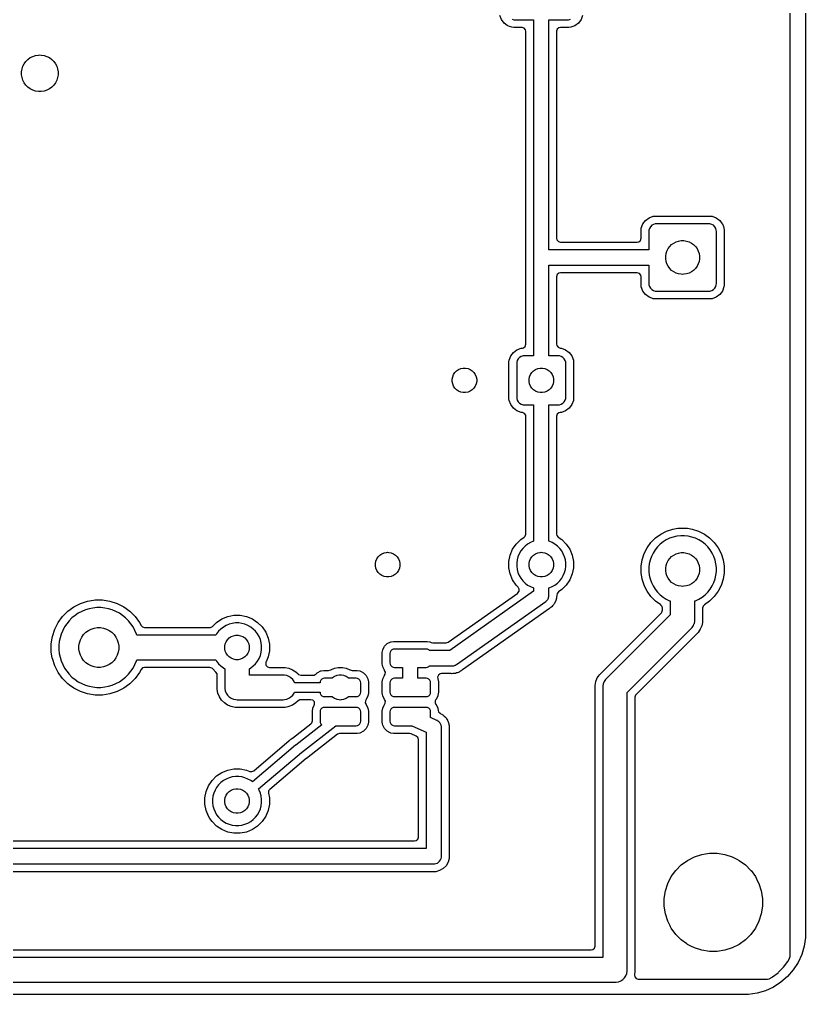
# Model space of a CAD drawing. Header units: millimetres. Extents: x 0 to 90, y 0 to 72.
# Drawn here: x 64.42 to 90, y 0 to 31.75 of the extents above; entities that cross this region are included whole.
import ezdxf

# ---------------------------------------------------------------- set-up
doc = ezdxf.new("R2010")
doc.units = ezdxf.units.MM
doc.layers.add('ABLATE', color=1, linetype='CONTINUOUS')

msp = doc.modelspace()

# ---------------------------------------------------------------- linework, layer by layer
at = {"layer": 'ABLATE'}
for points in [[(30.2745, 1.4505), (83.0255, 1.4505), (83.077, 1.4617), (83.1298, 1.5075), (83.1495, 1.5745), (83.1495, 10.0641), (83.1745, 10.1897), (83.1745, 10.1897), (83.2235, 10.3081), (83.2642, 10.3691), (83.2642, 10.3691), (83.2947, 10.4147), (83.2947, 10.4147), (85.3132, 12.4331), (85.3298, 12.4538), (85.3495, 12.5208), (85.3495, 12.5804), (85.3372, 12.6343), (85.2951, 12.6807), (85.2961, 12.6821), (85.2922, 12.6849), (85.2922, 12.6849), (85.1202, 12.8099), (84.9699, 12.9602), (84.9699, 12.9602), (84.845, 13.1322), (84.7484, 13.3216), (84.7456, 13.3303), (84.6828, 13.5238), (84.6495, 13.7337), (84.6495, 13.9463), (84.6828, 14.1562), (84.7484, 14.3584), (84.845, 14.5478), (84.9699, 14.7198), (85.1202, 14.8701), (85.2922, 14.995), (85.4816, 15.0916), (85.6838, 15.1572), (85.845, 15.1828), (85.8937, 15.1905), (86.1063, 15.1905), (86.155, 15.1828), (86.3162, 15.1572), (86.3162, 15.1572), (86.3162, 15.1572), (86.5184, 15.0916), (86.5184, 15.0916), (86.5184, 15.0916), (86.7078, 14.995), (86.8798, 14.8701), (87.0301, 14.7198), (87.155, 14.5478), (87.155, 14.5478), (87.1551, 14.5478), (87.2516, 14.3584), (87.3172, 14.1562), (87.3505, 13.9463), (87.3505, 13.7337), (87.3172, 13.5238), (87.2516, 13.3216), (87.1551, 13.1322), (87.155, 13.1322), (87.155, 13.1322), (87.0301, 12.9602), (87.0301, 12.9602), (87.0301, 12.9602), (86.8798, 12.8099), (86.7078, 12.6849), (86.7078, 12.6849), (86.7039, 12.6821), (86.7046, 12.6811), (86.6702, 12.6474), (86.6505, 12.5804), (86.6505, 12.1359), (86.6459, 12.1126), (86.6362, 12.0641), (86.6255, 12.0103), (86.5765, 11.8919), (86.5053, 11.7853), (86.5053, 11.7853), (84.4868, 9.7669), (84.4702, 9.7462), (84.4505, 9.6792), (84.4505, 3.126), (84.4505, 0.7359), (84.4505, 0.7359), (84.433, 0.6482), (84.4319, 0.6416), (84.4419, 0.5725), (84.4876, 0.5197), (84.5547, 0.5), (88.7584, 0.5), (88.8179, 0.5152), (88.911, 0.566), (88.9259, 0.5756), (89.1058, 0.7103), (89.1192, 0.7219), (89.2781, 0.8808), (89.2897, 0.8942), (89.4244, 1.0741), (89.434, 1.089), (89.4848, 1.1821), (89.5, 1.2416), (89.5, 70.7584)], [(90, 70), (90, 2), (89.9975, 1.8571), (89.9568, 1.5743), (89.8763, 1.3002), (89.7576, 1.0403), (89.6031, 0.7999), (89.416, 0.584), (89.2001, 0.3969), (88.9597, 0.2424), (88.6998, 0.1237), (88.4257, 0.0432), (88.1429, 0.0025), (88, 0), (2, 0)], [(82.7441, 31.8825), (82.6938, 31.7477), (82.6075, 31.6325), (82.4923, 31.5462), (82.3575, 31.4959), (82.2979, 31.4895), (82.2979, 31.4895), (82.0245, 31.4895), (81.973, 31.4783), (81.9202, 31.4325), (81.9005, 31.3655), (81.9005, 24.6245), (81.9117, 24.573), (81.9575, 24.5202), (82.0245, 24.5005), (84.5255, 24.5005), (84.577, 24.5117), (84.6298, 24.5575), (84.6495, 24.6245), (84.6495, 24.8979), (84.6495, 24.8979), (84.6559, 24.9575), (84.6559, 24.9575), (84.7062, 25.0923), (84.7062, 25.0923), (84.7925, 25.2075), (84.9077, 25.2938), (84.9077, 25.2938), (85.0425, 25.3441), (85.0425, 25.3441), (85.1021, 25.3505), (85.1021, 25.3505), (85.1021, 25.3505), (86.8979, 25.3505), (86.8979, 25.3505), (86.8979, 25.3505), (86.9575, 25.3441), (86.9575, 25.3441), (87.0923, 25.2938), (87.0923, 25.2938), (87.0923, 25.2938), (87.2075, 25.2075), (87.2929, 25.0936), (87.2938, 25.0923), (87.2938, 25.0923), (87.3266, 25.0043), (87.3441, 24.9575), (87.3505, 24.8979), (87.3505, 23.1021), (87.3441, 23.0425), (87.2938, 22.9077), (87.2075, 22.7925), (87.0923, 22.7062), (86.9575, 22.6559), (86.8979, 22.6495), (86.8979, 22.6495), (85.1021, 22.6495), (85.1021, 22.6495), (85.0425, 22.6559), (84.9957, 22.6734), (84.9077, 22.7062), (84.9077, 22.7062), (84.7925, 22.7925), (84.7062, 22.9077), (84.7062, 22.9077), (84.7062, 22.9077), (84.6559, 23.0425), (84.6559, 23.0425), (84.6495, 23.1021), (84.6495, 23.1021), (84.6495, 23.3755), (84.6383, 23.427), (84.5925, 23.4798), (84.5255, 23.4995), (82.0245, 23.4995), (81.973, 23.4883), (81.9202, 23.4425), (81.9005, 23.3755), (81.9005, 21.1724), (81.9068, 21.1332), (81.9467, 21.0758), (82.0112, 21.0491), (82.0575, 21.0441), (82.1923, 20.9938), (82.1923, 20.9938), (82.3075, 20.9075), (82.3075, 20.9075), (82.3938, 20.7923), (82.3938, 20.7923), (82.3938, 20.7923), (82.4441, 20.6575), (82.4505, 20.5979), (82.4505, 19.4021), (82.4441, 19.3425), (82.3938, 19.2077), (82.3075, 19.0925), (82.1923, 19.0062), (82.0575, 18.9559), (82.0112, 18.9509), (81.973, 18.9404), (81.9202, 18.8947), (81.9005, 18.8276), (81.9005, 14.9953), (81.9108, 14.9458), (81.9556, 14.8922), (82.0696, 14.816), (82.0697, 14.816), (82.216, 14.6697), (82.216, 14.6697), (82.3309, 14.4976), (82.4101, 14.3064), (82.4505, 14.1035), (82.4505, 13.8965), (82.4101, 13.6936), (82.3309, 13.5024), (82.216, 13.3303), (82.0697, 13.184), (81.9577, 13.1092), (81.9166, 13.0633), (81.9031, 12.9947), (81.9044, 12.9802), (81.9023, 12.9678), (81.9005, 12.9468), (81.9005, 12.9341), (81.8909, 12.8982), (81.8884, 12.8871), (81.8821, 12.8504), (81.8768, 12.8389), (81.8697, 12.819), (81.8664, 12.8068), (81.8478, 12.7746), (81.8426, 12.7645), (81.827, 12.7307), (81.8189, 12.7209), (81.8068, 12.7037), (81.8005, 12.6927), (81.7742, 12.6663), (81.7665, 12.658), (81.7427, 12.6293), (81.7324, 12.622), (81.7163, 12.6085), (81.7073, 12.5995), (81.6847, 12.5864), (81.6751, 12.5809), (81.6655, 12.5748), (78.8324, 10.572), (78.8163, 10.5585), (78.8073, 10.5495), (78.7917, 10.5405), (78.7751, 10.5309), (78.7655, 10.5248), (78.7351, 10.5033), (78.7232, 10.4989), (78.7042, 10.4899), (78.6932, 10.4836), (78.6724, 10.478), (78.6572, 10.474), (78.6464, 10.4705), (78.6115, 10.4576), (78.5989, 10.4565), (78.5781, 10.4528), (78.5659, 10.4495), (78.5659, 10.4495), (78.5287, 10.4495), (78.5173, 10.449), (78.4802, 10.4456), (78.4678, 10.4477), (78.4468, 10.4495), (78.1492, 10.4495), (78.1092, 10.4429), (78.0521, 10.4026), (78.0259, 10.3379), (78.0357, 10.2856), (78.0326, 10.2846), (78.0356, 10.2753), (78.0356, 10.2753), (78.0505, 10.1815), (78.0505, 9.8185), (78.0473, 9.7984), (78.0356, 9.7247), (78.0356, 9.7247), (78.0356, 9.7247), (77.978, 9.6117), (77.978, 9.6117), (77.9723, 9.6038), (77.973, 9.6032), (77.9506, 9.5683), (77.9456, 9.4986), (77.9737, 9.4472), (77.9723, 9.4462), (77.978, 9.4383), (77.978, 9.4383), (78.0356, 9.3253), (78.0483, 9.2454), (78.0606, 9.208), (78.1088, 9.1574), (78.125, 9.148), (78.1353, 9.1427), (78.1687, 9.1274), (78.1687, 9.1274), (78.1687, 9.1274), (78.1788, 9.119), (78.1959, 9.1071), (78.2073, 9.1005), (78.2073, 9.1005), (78.2333, 9.0745), (78.2418, 9.0667), (78.2701, 9.0433), (78.2701, 9.0433), (78.2701, 9.0433), (78.2701, 9.0433), (78.2777, 9.0326), (78.2912, 9.0166), (78.3005, 9.0073), (78.3189, 8.9755), (78.3251, 8.9658), (78.3464, 8.9358), (78.3464, 8.9358), (78.3509, 8.9235), (78.3598, 8.9046), (78.3664, 8.8932), (78.373, 8.8685), (78.3759, 8.8577), (78.3794, 8.8467), (78.3922, 8.8122), (78.3934, 8.7991), (78.3971, 8.7786), (78.4005, 8.7659), (78.4005, 8.7292), (78.401, 8.7176), (78.4045, 8.681), (78.4026, 8.6703), (78.4023, 8.668), (78.4005, 8.6473), (78.4005, 4.4341), (78.3664, 4.3068), (78.3005, 4.1927), (78.2073, 4.0995), (78.0932, 4.0336), (77.9659, 3.9995), (77.9659, 3.9995), (61.9341, 3.9995)], [(62.6245, 5.0005), (77.2755, 5.0005), (77.327, 5.0117), (77.3798, 5.0575), (77.3995, 5.1245), (77.3995, 8.2995), (77.3799, 8.3663), (77.3272, 8.4122), (77.1617, 8.4882), (77.1099, 8.4995), (76.5935, 8.4995), (76.5935, 8.4995), (76.4997, 8.5144), (76.4778, 8.5255), (76.3867, 8.5719), (76.3867, 8.572), (76.3867, 8.572), (76.297, 8.6617), (76.297, 8.6617), (76.297, 8.6617), (76.2394, 8.7747), (76.2325, 8.8181), (76.2245, 8.8685), (76.2245, 9.2315), (76.2394, 9.3253), (76.2894, 9.4235), (76.297, 9.4383), (76.297, 9.4383), (76.3027, 9.4462), (76.302, 9.4468), (76.3244, 9.4817), (76.3294, 9.5514), (76.3013, 9.6028), (76.3027, 9.6038), (76.297, 9.6117), (76.297, 9.6117), (76.2394, 9.7247), (76.2327, 9.7669), (76.2245, 9.8185), (76.2245, 10.1815), (76.2394, 10.2753), (76.2871, 10.3691), (76.297, 10.3883), (76.297, 10.3883), (76.3027, 10.3962), (76.302, 10.3968), (76.3244, 10.4317), (76.3294, 10.5014), (76.3013, 10.5528), (76.3027, 10.5538), (76.297, 10.5617), (76.297, 10.5617), (76.2394, 10.6747), (76.2317, 10.723), (76.2245, 10.7685), (76.2245, 11.1315), (76.2394, 11.2253), (76.2865, 11.3179), (76.297, 11.3383), (76.297, 11.3383), (76.297, 11.3383), (76.3867, 11.428), (76.3867, 11.428), (76.3867, 11.4281), (76.4997, 11.4856), (76.5125, 11.4877), (76.5935, 11.5005), (77.6815, 11.5005), (77.7753, 11.4856), (77.8178, 11.464), (77.8741, 11.4505), (78.3016, 11.4505), (78.307, 11.4506), (78.3731, 11.4732), (80.6363, 13.0731), (80.639, 13.075), (80.6809, 13.131), (80.6859, 13.2007), (80.6524, 13.262), (80.584, 13.3303), (80.4691, 13.5024), (80.3899, 13.6936), (80.3899, 13.6936), (80.3495, 13.8965), (80.3495, 14.1035), (80.3899, 14.3064), (80.3899, 14.3064), (80.4691, 14.4976), (80.584, 14.6697), (80.7303, 14.816), (80.7303, 14.816), (80.8444, 14.8922), (80.8798, 14.9282), (80.8995, 14.9953), (80.8995, 18.8276), (80.8932, 18.8668), (80.8533, 18.9242), (80.7888, 18.9509), (80.7425, 18.9559), (80.6077, 19.0062), (80.6077, 19.0062), (80.4925, 19.0925), (80.4925, 19.0925), (80.4062, 19.2077), (80.4062, 19.2077), (80.3559, 19.3425), (80.3495, 19.4021), (80.3495, 19.4021), (80.3495, 20.5979), (80.3495, 20.5979), (80.3495, 20.5979), (80.3559, 20.6575), (80.4062, 20.7923), (80.4062, 20.7923), (80.4925, 20.9075), (80.4925, 20.9075), (80.6077, 20.9938), (80.6077, 20.9938), (80.7425, 21.0441), (80.7888, 21.0491), (80.827, 21.0596), (80.8798, 21.1053), (80.8995, 21.1724), (80.8995, 31.3655), (80.8883, 31.417), (80.8425, 31.4698), (80.7755, 31.4895), (80.5021, 31.4895), (80.4425, 31.4959), (80.3659, 31.5245), (80.3077, 31.5462), (80.3077, 31.5462), (80.2935, 31.5568), (80.1925, 31.6325), (80.1062, 31.7477), (80.1062, 31.7477), (80.1062, 31.7477), (80.0559, 31.8825)], [(80.4507, 31.7606), (80.5109, 31.7431), (80.55, 31.74), (81.15, 31.74), (81.15, 20.8), (80.85, 20.8), (80.8109, 20.7969), (80.7507, 20.7794), (80.6968, 20.7475), (80.6525, 20.7032), (80.6206, 20.6493), (80.6031, 20.5891), (80.6, 20.55), (80.6, 19.45), (80.6031, 19.4109), (80.6206, 19.3507), (80.6525, 19.2968), (80.6968, 19.2525), (80.7507, 19.2206), (80.8109, 19.2031), (80.85, 19.2), (81.15, 19.2), (81.15, 14.7595), (81.1428, 14.7575), (81.0462, 14.7175), (80.9555, 14.6652), (80.8725, 14.6015), (80.7985, 14.5275), (80.7348, 14.4445), (80.6825, 14.3538), (80.6425, 14.2572), (80.6154, 14.1561), (80.6017, 14.0523), (80.6017, 13.9477), (80.6154, 13.8439), (80.6425, 13.7428), (80.6825, 13.6462), (80.7348, 13.5555), (80.7985, 13.4725), (80.8725, 13.3985), (80.9555, 13.3348), (81.0462, 13.2825), (81.1428, 13.2425), (81.15, 13.2405), (81.15, 13.1294), (78.4206, 11.2), (77.7592, 11.2), (77.7372, 11.2221), (77.6928, 11.2438), (77.65, 11.25), (76.625, 11.25), (76.5822, 11.2438), (76.5378, 11.2221), (76.5029, 11.1872), (76.4812, 11.1428), (76.475, 11.1), (76.475, 10.8), (76.4812, 10.7572), (76.5029, 10.7128), (76.5378, 10.6779), (76.5822, 10.6562), (76.625, 10.65), (76.8875, 10.65), (76.8875, 10.3), (76.625, 10.3), (76.5822, 10.2938), (76.5378, 10.2721), (76.5029, 10.2372), (76.4812, 10.1928), (76.475, 10.15), (76.475, 9.85), (76.4812, 9.8072), (76.5029, 9.7628), (76.5378, 9.7279), (76.5822, 9.7062), (76.625, 9.7), (77.65, 9.7), (77.6928, 9.7062), (77.7372, 9.7279), (77.7721, 9.7628), (77.7938, 9.8072), (77.8, 9.85), (77.8, 10.15), (77.7938, 10.1928), (77.7721, 10.2372), (77.7372, 10.2721), (77.6928, 10.2938), (77.65, 10.3), (77.3875, 10.3), (77.3875, 10.65), (77.65, 10.65), (77.6928, 10.6562), (77.7372, 10.6779), (77.7592, 10.7), (78.5, 10.7), (78.5245, 10.7012), (78.5277, 10.7018), (78.531, 10.7019), (78.5517, 10.7066), (78.5726, 10.7108), (78.5756, 10.712), (78.5788, 10.7128), (78.5982, 10.7214), (78.6178, 10.7295), (78.6206, 10.7314), (78.6236, 10.7327), (78.6443, 10.7459), (81.5443, 12.7959), (81.556, 12.805), (81.5586, 12.8067), (81.56, 12.8081), (81.5636, 12.811), (81.5782, 12.8264), (81.5933, 12.8414), (81.5951, 12.8441), (81.5974, 12.8465), (81.6087, 12.8645), (81.6205, 12.8822), (81.6217, 12.8852), (81.6235, 12.888), (81.6311, 12.9078), (81.6392, 12.9274), (81.6399, 12.9307), (81.6411, 12.9337), (81.6447, 12.9547), (81.6488, 12.9755), (81.649, 12.9801), (81.6494, 12.982), (81.6493, 12.9852), (81.65, 13), (81.65, 13.2405), (81.6572, 13.2425), (81.7538, 13.2825), (81.8445, 13.3348), (81.9275, 13.3985), (82.0015, 13.4725), (82.0652, 13.5555), (82.1175, 13.6462), (82.1575, 13.7428), (82.1846, 13.8439), (82.1983, 13.9477), (82.1983, 14.0523), (82.1846, 14.1561), (82.1575, 14.2572), (82.1175, 14.3538), (82.0652, 14.4445), (82.0015, 14.5275), (81.9275, 14.6015), (81.8445, 14.6652), (81.7538, 14.7175), (81.6572, 14.7575), (81.65, 14.7595), (81.65, 19.2), (81.95, 19.2), (81.9891, 19.2031), (82.0493, 19.2206), (82.1032, 19.2525), (82.1475, 19.2968), (82.1794, 19.3507), (82.1969, 19.4109), (82.2, 19.45), (82.2, 20.55), (82.1969, 20.5891), (82.1794, 20.6493), (82.1475, 20.7032), (82.1032, 20.7475), (82.0493, 20.7794), (81.9891, 20.7969), (81.95, 20.8), (81.65, 20.8), (81.65, 23.75), (84.9, 23.75), (84.9, 23.15), (84.9031, 23.1109), (84.9206, 23.0507), (84.9525, 22.9968), (84.9968, 22.9525), (85.0507, 22.9206), (85.1109, 22.9031), (85.15, 22.9), (86.85, 22.9), (86.8891, 22.9031), (86.9493, 22.9206), (87.0032, 22.9525), (87.0475, 22.9968), (87.0794, 23.0507), (87.0969, 23.1109), (87.1, 23.15), (87.1, 24.85), (87.0969, 24.8891), (87.0794, 24.9493), (87.0475, 25.0032), (87.0032, 25.0475), (86.9493, 25.0794), (86.8891, 25.0969), (86.85, 25.1), (85.15, 25.1), (85.1109, 25.0969), (85.0507, 25.0794), (84.9968, 25.0475), (84.9525, 25.0032), (84.9206, 24.9493), (84.9031, 24.8891), (84.9, 24.85), (84.9, 24.25), (81.65, 24.25), (81.65, 31.74), (82.25, 31.74), (82.2891, 31.7431), (82.3493, 31.7606)], [(29.5, 0.4), (83.8, 0.4), (83.8392, 0.4019), (83.9161, 0.4172), (83.9886, 0.4472), (84.0538, 0.4908), (84.1092, 0.5462), (84.1528, 0.6114), (84.1828, 0.6839), (84.1981, 0.7608), (84.2, 0.8), (84.2, 9.8343), (86.2828, 11.9172), (86.3092, 11.9462), (86.3528, 12.0114), (86.3713, 12.0561), (86.3828, 12.0839), (86.3981, 12.1608), (86.4, 12.2), (86.4, 12.8164), (86.421, 12.8237), (86.5321, 12.8773), (86.6365, 12.9429), (86.733, 13.0198), (86.8202, 13.107), (86.8971, 13.2035), (86.9627, 13.3079), (87.0163, 13.419), (87.057, 13.5355), (87.0845, 13.6557), (87.0983, 13.7783), (87.0983, 13.9017), (87.0845, 14.0243), (87.057, 14.1445), (87.0163, 14.261), (86.9627, 14.3721), (86.8971, 14.4765), (86.8202, 14.573), (86.733, 14.6602), (86.6365, 14.7371), (86.5321, 14.8027), (86.421, 14.8563), (86.3045, 14.897), (86.1843, 14.9245), (86.0617, 14.9383), (85.9383, 14.9383), (85.8157, 14.9245), (85.6955, 14.897), (85.579, 14.8563), (85.4679, 14.8027), (85.3635, 14.7371), (85.267, 14.6602), (85.1798, 14.573), (85.1029, 14.4765), (85.0373, 14.3721), (84.9837, 14.261), (84.943, 14.1445), (84.9155, 14.0243), (84.9017, 13.9017), (84.9017, 13.7783), (84.9155, 13.6557), (84.943, 13.5355), (84.9837, 13.419), (85.0373, 13.3079), (85.1029, 13.2035), (85.1798, 13.107), (85.267, 13.0198), (85.3635, 12.9429), (85.4679, 12.8773), (85.579, 12.8237), (85.6, 12.8164), (85.6, 12.3657), (83.5172, 10.2828), (83.4908, 10.2538), (83.4472, 10.1886), (83.4172, 10.1161), (83.4019, 10.0392), (83.4, 10), (83.4, 1.2), (29.9, 1.2)], [(62, 4.25), (77.9, 4.25), (77.9245, 4.2512), (77.9726, 4.2608), (78.0178, 4.2795), (78.0586, 4.3067), (78.0933, 4.3414), (78.1205, 4.3822), (78.1392, 4.4274), (78.1488, 4.4755), (78.15, 4.5), (78.15, 8.7), (78.1494, 8.7119), (78.1495, 8.7151), (78.1491, 8.7177), (78.1488, 8.7245), (78.1449, 8.7439), (78.1418, 8.7635), (78.1402, 8.7679), (78.1392, 8.7726), (78.1316, 8.7909), (78.1248, 8.8095), (78.1223, 8.8135), (78.1205, 8.8178), (78.1095, 8.8343), (78.0991, 8.8512), (78.0959, 8.8547), (78.0933, 8.8586), (78.0792, 8.8726), (78.0658, 8.8871), (78.0619, 8.8899), (78.0586, 8.8933), (78.0421, 8.9043), (78.0261, 8.9159), (78.02, 8.919), (78.0178, 8.9205), (78.0148, 8.9217), (78.0043, 8.9272), (77.8, 9.021), (77.8, 9.2), (77.7938, 9.2428), (77.7721, 9.2872), (77.7372, 9.3221), (77.6928, 9.3438), (77.65, 9.35), (76.625, 9.35), (76.5822, 9.3438), (76.5378, 9.3221), (76.5029, 9.2872), (76.4812, 9.2428), (76.475, 9.2), (76.475, 8.9), (76.4812, 8.8572), (76.5029, 8.8128), (76.5378, 8.7779), (76.5822, 8.7562), (76.625, 8.75), (77.1918, 8.75), (77.65, 8.5397), (77.65, 4.75), (62.25, 4.75)]]:
    msp.add_lwpolyline(points, dxfattribs=at)
for points in [[(65.1267, 30.5932), (65.2189, 30.5786), (65.3077, 30.5497), (65.3909, 30.5073), (65.4664, 30.4524), (65.5324, 30.3864), (65.5873, 30.3109), (65.6297, 30.2277), (65.6586, 30.1389), (65.6732, 30.0467), (65.6732, 29.9533), (65.6586, 29.8611), (65.6297, 29.7723), (65.5873, 29.6891), (65.5324, 29.6136), (65.4664, 29.5476), (65.3909, 29.4927), (65.3077, 29.4503), (65.2189, 29.4214), (65.1267, 29.4068), (65.08, 29.405), (65.0333, 29.4068), (64.9411, 29.4214), (64.8523, 29.4503), (64.7691, 29.4927), (64.6936, 29.5476), (64.6276, 29.6136), (64.5727, 29.6891), (64.5303, 29.7723), (64.5014, 29.8611), (64.4868, 29.9533), (64.4868, 30.0467), (64.5014, 30.1389), (64.5303, 30.2277), (64.5727, 30.3109), (64.6276, 30.3864), (64.6936, 30.4524), (64.7691, 30.5073), (64.8523, 30.5497), (64.9411, 30.5786), (65.0333, 30.5932), (65.08, 30.595)], [(86.0432, 24.5483), (86.1284, 24.5348), (86.2105, 24.5081), (86.2874, 24.469), (86.3572, 24.4182), (86.4182, 24.3572), (86.469, 24.2874), (86.5081, 24.2105), (86.5348, 24.1284), (86.5483, 24.0432), (86.5483, 23.9568), (86.5348, 23.8716), (86.5081, 23.7895), (86.469, 23.7126), (86.4182, 23.6428), (86.3572, 23.5818), (86.2874, 23.531), (86.2105, 23.4919), (86.1284, 23.4652), (86.0432, 23.4517), (86, 23.45), (85.9568, 23.4517), (85.8716, 23.4652), (85.7895, 23.4919), (85.7126, 23.531), (85.6428, 23.5818), (85.5818, 23.6428), (85.531, 23.7126), (85.4919, 23.7895), (85.4652, 23.8716), (85.4517, 23.9568), (85.4517, 24.0432), (85.4652, 24.1284), (85.4919, 24.2105), (85.531, 24.2874), (85.5818, 24.3572), (85.6428, 24.4182), (85.7126, 24.469), (85.7895, 24.5081), (85.8716, 24.5348), (85.9568, 24.5483), (86, 24.55)], [(78.9392, 20.3981), (79.0161, 20.3828), (79.0886, 20.3528), (79.1538, 20.3092), (79.2092, 20.2538), (79.2528, 20.1886), (79.2828, 20.1161), (79.2981, 20.0392), (79.2981, 19.9608), (79.2828, 19.8839), (79.2528, 19.8114), (79.2092, 19.7462), (79.1538, 19.6908), (79.0886, 19.6472), (79.0161, 19.6172), (78.9392, 19.6019), (78.9, 19.6), (78.8608, 19.6019), (78.7839, 19.6172), (78.7114, 19.6472), (78.6462, 19.6908), (78.5908, 19.7462), (78.5472, 19.8114), (78.5172, 19.8839), (78.5019, 19.9608), (78.5019, 20.0392), (78.5172, 20.1161), (78.5472, 20.1886), (78.5908, 20.2538), (78.6462, 20.3092), (78.7114, 20.3528), (78.7839, 20.3828), (78.8608, 20.3981), (78.9, 20.4)], [(81.4392, 20.3981), (81.5161, 20.3828), (81.5886, 20.3528), (81.6538, 20.3092), (81.7092, 20.2538), (81.7528, 20.1886), (81.7828, 20.1161), (81.7981, 20.0392), (81.7981, 19.9608), (81.7828, 19.8839), (81.7528, 19.8114), (81.7092, 19.7462), (81.6538, 19.6908), (81.5886, 19.6472), (81.5161, 19.6172), (81.4392, 19.6019), (81.4, 19.6), (81.3608, 19.6019), (81.2839, 19.6172), (81.2114, 19.6472), (81.1462, 19.6908), (81.0908, 19.7462), (81.0472, 19.8114), (81.0172, 19.8839), (81.0019, 19.9608), (81.0019, 20.0392), (81.0172, 20.1161), (81.0472, 20.1886), (81.0908, 20.2538), (81.1462, 20.3092), (81.2114, 20.3528), (81.2839, 20.3828), (81.3608, 20.3981), (81.4, 20.4)], [(76.4392, 14.3981), (76.5161, 14.3828), (76.5886, 14.3528), (76.6538, 14.3092), (76.7092, 14.2538), (76.7528, 14.1886), (76.7828, 14.1161), (76.7981, 14.0392), (76.7981, 13.9608), (76.7828, 13.8839), (76.7528, 13.8114), (76.7092, 13.7462), (76.6538, 13.6908), (76.5886, 13.6472), (76.5161, 13.6172), (76.4392, 13.6019), (76.4, 13.6), (76.3608, 13.6019), (76.2839, 13.6172), (76.2114, 13.6472), (76.1462, 13.6908), (76.0908, 13.7462), (76.0472, 13.8114), (76.0172, 13.8839), (76.0019, 13.9608), (76.0019, 14.0392), (76.0172, 14.1161), (76.0472, 14.1886), (76.0908, 14.2538), (76.1462, 14.3092), (76.2114, 14.3528), (76.2839, 14.3828), (76.3608, 14.3981), (76.4, 14.4)], [(81.4392, 14.3981), (81.5161, 14.3828), (81.5886, 14.3528), (81.6538, 14.3092), (81.7092, 14.2538), (81.7528, 14.1886), (81.7828, 14.1161), (81.7981, 14.0392), (81.7981, 13.9608), (81.7828, 13.8839), (81.7528, 13.8114), (81.7092, 13.7462), (81.6538, 13.6908), (81.5886, 13.6472), (81.5161, 13.6172), (81.4392, 13.6019), (81.4, 13.6), (81.3608, 13.6019), (81.2839, 13.6172), (81.2114, 13.6472), (81.1462, 13.6908), (81.0908, 13.7462), (81.0472, 13.8114), (81.0172, 13.8839), (81.0019, 13.9608), (81.0019, 14.0392), (81.0172, 14.1161), (81.0472, 14.1886), (81.0908, 14.2538), (81.1462, 14.3092), (81.2114, 14.3528), (81.2839, 14.3828), (81.3608, 14.3981), (81.4, 14.4)], [(86.0432, 14.3883), (86.1284, 14.3748), (86.2105, 14.3481), (86.2874, 14.309), (86.3572, 14.2582), (86.4182, 14.1972), (86.469, 14.1274), (86.5081, 14.0505), (86.5348, 13.9684), (86.5483, 13.8832), (86.5483, 13.7968), (86.5348, 13.7116), (86.5081, 13.6295), (86.469, 13.5526), (86.4182, 13.4828), (86.3572, 13.4218), (86.2874, 13.371), (86.2105, 13.3319), (86.1284, 13.3052), (86.0432, 13.2917), (86, 13.29), (85.9568, 13.2917), (85.8716, 13.3052), (85.7895, 13.3319), (85.7126, 13.371), (85.6428, 13.4218), (85.5818, 13.4828), (85.531, 13.5526), (85.4919, 13.6295), (85.4652, 13.7116), (85.4517, 13.7968), (85.4517, 13.8832), (85.4652, 13.9684), (85.4919, 14.0505), (85.531, 14.1274), (85.5818, 14.1972), (85.6428, 14.2582), (85.7126, 14.309), (85.7895, 14.3481), (85.8716, 14.3748), (85.9568, 14.3883), (86, 14.39)], [(67.1724, 12.8425), (67.3631, 12.8123), (67.3631, 12.8123), (67.3631, 12.8123), (67.5952, 12.7369), (67.8126, 12.6261), (67.8126, 12.6261), (67.8126, 12.6261), (68.0101, 12.4827), (68.0101, 12.4827), (68.1827, 12.3101), (68.1827, 12.3101), (68.3261, 12.1126), (68.3742, 12.0182), (68.4177, 11.9702), (68.4847, 11.9505), (70.6135, 11.9505), (70.6399, 11.9533), (70.7012, 11.9868), (70.8303, 12.116), (70.8303, 12.116), (71.0024, 12.2309), (71.1936, 12.3101), (71.1936, 12.3101), (71.3965, 12.3505), (71.3965, 12.3505), (71.6035, 12.3505), (71.6035, 12.3505), (71.8064, 12.3101), (71.8064, 12.3101), (71.9976, 12.2309), (72.0836, 12.1735), (72.1697, 12.116), (72.316, 11.9697), (72.316, 11.9697), (72.4309, 11.7976), (72.5101, 11.6064), (72.5505, 11.4035), (72.5505, 11.1965), (72.5101, 10.9936), (72.4439, 10.8336), (72.439, 10.822), (72.4309, 10.7921), (72.4408, 10.723), (72.4866, 10.6702), (72.5536, 10.6505), (73.0641, 10.6505), (73.0641, 10.6505), (73.1897, 10.6255), (73.1897, 10.6255), (73.3081, 10.5765), (73.3081, 10.5765), (73.4147, 10.5053), (73.4147, 10.5053), (73.4147, 10.5053), (73.4831, 10.4368), (73.5038, 10.4202), (73.5708, 10.4005), (73.9827, 10.4005), (74.0091, 10.4033), (74.0704, 10.4368), (74.1117, 10.478), (74.1117, 10.478), (74.1117, 10.478), (74.2247, 10.5356), (74.2375, 10.5377), (74.3185, 10.5505), (74.4774, 10.5505), (74.4796, 10.5505), (74.5463, 10.5714), (74.5539, 10.5765), (74.5539, 10.5765), (74.6723, 10.6255), (74.6723, 10.6255), (74.7954, 10.65), (74.9291, 10.65), (75.0522, 10.6255), (75.0522, 10.6255), (75.1706, 10.5765), (75.1706, 10.5765), (75.1706, 10.5765), (75.1782, 10.5714), (75.1801, 10.5702), (75.2471, 10.5505), (75.4065, 10.5505), (75.4065, 10.5505), (75.5003, 10.5356), (75.5365, 10.5172), (75.6133, 10.478), (75.6133, 10.478), (75.6133, 10.478), (75.703, 10.3883), (75.703, 10.3883), (75.703, 10.3883), (75.7606, 10.2753), (75.7755, 10.1815), (75.7755, 9.8185), (75.7723, 9.7984), (75.7606, 9.7247), (75.7606, 9.7247), (75.7606, 9.7247), (75.703, 9.6117), (75.703, 9.6117), (75.6973, 9.6038), (75.698, 9.6032), (75.6756, 9.5683), (75.6706, 9.4986), (75.6987, 9.4472), (75.6973, 9.4462), (75.703, 9.4383), (75.703, 9.4383), (75.7606, 9.3253), (75.7755, 9.2315), (75.7755, 8.8685), (75.7755, 8.8685), (75.7606, 8.7747), (75.7606, 8.7747), (75.7606, 8.7747), (75.703, 8.6617), (75.6133, 8.5719), (75.5003, 8.5144), (75.4065, 8.4995), (75.4065, 8.4995), (74.8465, 8.4995), (74.8359, 8.499), (74.7708, 8.4737), (73.7544, 7.6904), (73.7498, 7.6867), (72.5611, 6.6763), (72.5261, 6.6273), (72.5198, 6.5577), (72.5505, 6.4035), (72.5505, 6.1965), (72.5101, 5.9936), (72.4309, 5.8024), (72.316, 5.6303), (72.1697, 5.484), (71.9976, 5.3691), (71.8064, 5.2899), (71.6035, 5.2495), (71.6035, 5.2495), (71.3965, 5.2495), (71.3965, 5.2495), (71.3965, 5.2495), (71.1936, 5.2899), (71.0024, 5.3691), (70.8303, 5.484), (70.8303, 5.484), (70.684, 5.6303), (70.6134, 5.736), (70.5691, 5.8024), (70.4899, 5.9936), (70.4899, 5.9936), (70.4495, 6.1965), (70.4495, 6.4035), (70.4899, 6.6064), (70.4899, 6.6064), (70.5691, 6.7976), (70.684, 6.9697), (70.8303, 7.116), (71.0024, 7.2309), (71.1936, 7.3101), (71.1936, 7.3101), (71.3965, 7.3505), (71.3965, 7.3505), (71.6035, 7.3505), (71.6035, 7.3505), (71.8064, 7.3101), (71.8064, 7.3101), (71.9136, 7.2657), (71.9776, 7.2574), (72.0414, 7.2858), (73.1977, 8.2687), (73.2079, 8.2794), (73.208, 8.2793), (73.2138, 8.285), (73.2456, 8.3096), (73.2502, 8.3133), (73.2808, 8.3393), (73.2876, 8.3437), (73.2875, 8.3439), (73.3001, 8.3516), (73.9012, 8.8148), (73.9298, 8.846), (73.9495, 8.913), (73.9495, 9.2315), (73.9644, 9.3253), (73.9644, 9.3253), (74.0122, 9.4192), (74.0245, 9.4579), (74.0145, 9.527), (73.9688, 9.5798), (73.9017, 9.5995), (73.5708, 9.5995), (73.5444, 9.5967), (73.4831, 9.5632), (73.4147, 9.4947), (73.3081, 9.4235), (73.1897, 9.3745), (73.1486, 9.3663), (73.0641, 9.3495), (71.4359, 9.3495), (71.4359, 9.3495), (71.3103, 9.3745), (71.3103, 9.3745), (71.3103, 9.3745), (71.2187, 9.4124), (71.1919, 9.4235), (71.1919, 9.4235), (71.0853, 9.4947), (71.0853, 9.4947), (70.9947, 9.5853), (70.9947, 9.5853), (70.9235, 9.6919), (70.9235, 9.6919), (70.8745, 9.8103), (70.8745, 9.8103), (70.8495, 9.9359), (70.8495, 9.9359), (70.8495, 9.9359), (70.8495, 10.0641), (70.8495, 10.4135), (70.8467, 10.4399), (70.8132, 10.5012), (70.7012, 10.6132), (70.6805, 10.6298), (70.6135, 10.6495), (68.4847, 10.6495), (68.4222, 10.6326), (68.3742, 10.5818), (68.3261, 10.4874), (68.1827, 10.2899), (68.0101, 10.1173), (67.8126, 9.9739), (67.5952, 9.8631), (67.3631, 9.7877), (67.122, 9.7495), (67.122, 9.7495), (66.878, 9.7495), (66.878, 9.7495), (66.6369, 9.7877), (66.4048, 9.8631), (66.1874, 9.9739), (66.0489, 10.0745), (65.9899, 10.1173), (65.9899, 10.1173), (65.8173, 10.2899), (65.8173, 10.2899), (65.6739, 10.4874), (65.6726, 10.4899), (65.5631, 10.7048), (65.4877, 10.9369), (65.485, 10.9538), (65.4525, 11.1589), (65.4495, 11.178), (65.4495, 11.422), (65.4787, 11.6064), (65.4877, 11.6631), (65.5631, 11.8952), (65.6739, 12.1126), (65.8173, 12.3101), (65.8173, 12.3101), (65.9899, 12.4827), (65.9899, 12.4827), (66.1874, 12.6261), (66.4048, 12.7369), (66.6369, 12.8123), (66.8276, 12.8425), (66.878, 12.8505), (67.122, 12.8505)], [(66.8092, 12.5859), (66.6841, 12.561), (66.562, 12.524), (66.4442, 12.4752), (66.3317, 12.415), (66.2256, 12.3442), (66.127, 12.2632), (66.0368, 12.173), (65.9558, 12.0744), (65.885, 11.9683), (65.8248, 11.8558), (65.776, 11.738), (65.739, 11.6159), (65.7141, 11.4907), (65.7016, 11.3638), (65.7016, 11.2362), (65.7141, 11.1093), (65.739, 10.9841), (65.776, 10.862), (65.8248, 10.7442), (65.885, 10.6317), (65.9558, 10.5256), (66.0368, 10.427), (66.127, 10.3368), (66.2256, 10.2558), (66.3317, 10.185), (66.4442, 10.1248), (66.562, 10.076), (66.6841, 10.039), (66.8092, 10.0141), (66.9362, 10.0016), (67.0638, 10.0016), (67.1908, 10.0141), (67.3159, 10.039), (67.438, 10.076), (67.5558, 10.1248), (67.6683, 10.185), (67.7744, 10.2558), (67.873, 10.3368), (67.9632, 10.427), (68.0442, 10.5256), (68.115, 10.6317), (68.1752, 10.7442), (68.224, 10.862), (68.2355, 10.9), (70.8092, 10.9), (70.8348, 10.8555), (70.8985, 10.7725), (70.9725, 10.6985), (71.0555, 10.6348), (71.1, 10.6092), (71.1, 10), (71.1019, 9.9608), (71.1172, 9.8839), (71.1472, 9.8114), (71.1908, 9.7462), (71.2462, 9.6908), (71.3114, 9.6472), (71.3839, 9.6172), (71.4608, 9.6019), (71.5, 9.6), (73, 9.6), (73.0392, 9.6019), (73.1161, 9.6172), (73.1886, 9.6472), (73.2538, 9.6908), (73.3092, 9.7462), (73.3528, 9.8114), (73.3687, 9.85), (74.2, 9.85), (74.2062, 9.8072), (74.2279, 9.7628), (74.2628, 9.7279), (74.3072, 9.7062), (74.35, 9.7), (74.599, 9.7), (74.6082, 9.6908), (74.6734, 9.6472), (74.7459, 9.6172), (74.8228, 9.6019), (74.862, 9.6), (74.8625, 9.6), (74.9017, 9.6019), (74.9786, 9.6172), (75.0511, 9.6472), (75.1163, 9.6908), (75.1255, 9.7), (75.375, 9.7), (75.4178, 9.7062), (75.4622, 9.7279), (75.4971, 9.7628), (75.5188, 9.8072), (75.525, 9.85), (75.525, 10.15), (75.5188, 10.1928), (75.4971, 10.2372), (75.4622, 10.2721), (75.4178, 10.2938), (75.375, 10.3), (75.1255, 10.3), (75.1163, 10.3092), (75.0511, 10.3528), (74.9786, 10.3828), (74.9017, 10.3981), (74.8625, 10.4), (74.862, 10.4), (74.8228, 10.3981), (74.7459, 10.3828), (74.6734, 10.3528), (74.6082, 10.3092), (74.599, 10.3), (74.35, 10.3), (74.3072, 10.2938), (74.2628, 10.2721), (74.2279, 10.2372), (74.2062, 10.1928), (74.2, 10.15), (73.3687, 10.15), (73.3528, 10.1886), (73.3092, 10.2538), (73.2538, 10.3092), (73.1886, 10.3528), (73.1161, 10.3828), (73.0392, 10.3981), (73, 10.4), (71.9, 10.4), (71.9, 10.6092), (71.9445, 10.6348), (72.0275, 10.6985), (72.1015, 10.7725), (72.1652, 10.8555), (72.2175, 10.9462), (72.2575, 11.0428), (72.2846, 11.1439), (72.2983, 11.2477), (72.2983, 11.3523), (72.2846, 11.4561), (72.2575, 11.5572), (72.2175, 11.6538), (72.1652, 11.7445), (72.1015, 11.8275), (72.0275, 11.9015), (71.9445, 11.9652), (71.8538, 12.0175), (71.7572, 12.0575), (71.6561, 12.0846), (71.5523, 12.0983), (71.4477, 12.0983), (71.3439, 12.0846), (71.2428, 12.0575), (71.1462, 12.0175), (71.0555, 11.9652), (70.9725, 11.9015), (70.8985, 11.8275), (70.8348, 11.7445), (70.8092, 11.7), (68.2355, 11.7), (68.224, 11.738), (68.1752, 11.8558), (68.115, 11.9683), (68.0442, 12.0744), (67.9632, 12.173), (67.873, 12.2632), (67.7744, 12.3442), (67.6683, 12.415), (67.5558, 12.4752), (67.438, 12.524), (67.3159, 12.561), (67.1908, 12.5859), (67.0638, 12.5984), (66.9362, 12.5984)], [(67.051, 11.948), (67.1517, 11.932), (67.2487, 11.9005), (67.3396, 11.8542), (67.4221, 11.7943), (67.4943, 11.7221), (67.5542, 11.6396), (67.6005, 11.5487), (67.632, 11.4517), (67.648, 11.351), (67.648, 11.249), (67.632, 11.1483), (67.6005, 11.0513), (67.5542, 10.9604), (67.4943, 10.8779), (67.4221, 10.8057), (67.3396, 10.7458), (67.2487, 10.6995), (67.1517, 10.668), (67.051, 10.652), (67, 10.65), (66.949, 10.652), (66.8483, 10.668), (66.7513, 10.6995), (66.6604, 10.7458), (66.5779, 10.8057), (66.5057, 10.8779), (66.4458, 10.9604), (66.3995, 11.0513), (66.368, 11.1483), (66.352, 11.249), (66.352, 11.351), (66.368, 11.4517), (66.3995, 11.5487), (66.4458, 11.6396), (66.5057, 11.7221), (66.5779, 11.7943), (66.6604, 11.8542), (66.7513, 11.9005), (66.8483, 11.932), (66.949, 11.948), (67, 11.95)], [(71.5392, 11.6981), (71.6161, 11.6828), (71.6886, 11.6528), (71.7538, 11.6092), (71.8092, 11.5538), (71.8528, 11.4886), (71.8828, 11.4161), (71.8981, 11.3392), (71.8981, 11.2608), (71.8828, 11.1839), (71.8528, 11.1114), (71.8092, 11.0462), (71.7538, 10.9908), (71.6886, 10.9472), (71.6161, 10.9172), (71.5392, 10.9019), (71.5, 10.9), (71.4608, 10.9019), (71.3839, 10.9172), (71.3114, 10.9472), (71.2462, 10.9908), (71.1908, 11.0462), (71.1472, 11.1114), (71.1172, 11.1839), (71.1019, 11.2608), (71.1019, 11.3392), (71.1172, 11.4161), (71.1472, 11.4886), (71.1908, 11.5538), (71.2462, 11.6092), (71.3114, 11.6528), (71.3839, 11.6828), (71.4608, 11.6981), (71.5, 11.7)], [(74.3072, 9.3438), (74.2628, 9.3221), (74.2279, 9.2872), (74.2062, 9.2428), (74.2, 9.2), (74.2, 8.9), (74.2062, 8.8572), (74.2279, 8.8128), (74.2628, 8.7779), (74.2634, 8.7777), (73.4084, 8.1188), (73.4057, 8.1164), (73.4029, 8.1143), (72.0004, 6.9222), (71.9445, 6.9652), (71.8538, 7.0175), (71.7572, 7.0575), (71.6561, 7.0846), (71.5523, 7.0983), (71.4477, 7.0983), (71.3439, 7.0846), (71.2428, 7.0575), (71.1462, 7.0175), (71.0555, 6.9652), (70.9725, 6.9015), (70.8985, 6.8275), (70.8348, 6.7445), (70.7825, 6.6538), (70.7425, 6.5572), (70.7154, 6.4561), (70.7017, 6.3523), (70.7017, 6.2477), (70.7154, 6.1439), (70.7425, 6.0428), (70.7825, 5.9462), (70.8348, 5.8555), (70.8985, 5.7725), (70.9725, 5.6985), (71.0555, 5.6348), (71.1462, 5.5825), (71.2428, 5.5425), (71.3439, 5.5154), (71.4477, 5.5017), (71.5523, 5.5017), (71.6561, 5.5154), (71.7572, 5.5425), (71.8538, 5.5825), (71.9445, 5.6348), (72.0275, 5.6985), (72.1015, 5.7725), (72.1652, 5.8555), (72.2175, 5.9462), (72.2575, 6.0428), (72.2846, 6.1439), (72.2983, 6.2477), (72.2983, 6.3523), (72.2846, 6.4561), (72.2575, 6.5572), (72.2175, 6.6538), (72.1946, 6.6935), (73.5944, 7.8834), (74.719, 8.75), (75.375, 8.75), (75.4178, 8.7562), (75.4622, 8.7779), (75.4971, 8.8128), (75.5188, 8.8572), (75.525, 8.9), (75.525, 9.2), (75.5188, 9.2428), (75.4971, 9.2872), (75.4622, 9.3221), (75.4178, 9.3438), (75.375, 9.35), (74.35, 9.35)], [(71.5392, 6.6981), (71.6161, 6.6828), (71.6886, 6.6528), (71.7538, 6.6092), (71.8092, 6.5538), (71.8528, 6.4886), (71.8828, 6.4161), (71.8981, 6.3392), (71.8981, 6.2608), (71.8828, 6.1839), (71.8528, 6.1114), (71.8092, 6.0462), (71.7538, 5.9908), (71.6886, 5.9472), (71.6161, 5.9172), (71.5392, 5.9019), (71.5, 5.9), (71.4608, 5.9019), (71.3839, 5.9172), (71.3114, 5.9472), (71.2462, 5.9908), (71.1908, 6.0462), (71.1472, 6.1114), (71.1172, 6.1839), (71.1019, 6.2608), (71.1019, 6.3392), (71.1172, 6.4161), (71.1472, 6.4886), (71.1908, 6.5538), (71.2462, 6.6092), (71.3114, 6.6528), (71.3839, 6.6828), (71.4608, 6.6981), (71.5, 6.7)], [(87.3748, 4.5611), (87.6144, 4.4832), (87.7687, 4.4046), (87.8388, 4.3689), (87.8388, 4.3689), (87.8388, 4.3689), (88.0426, 4.2208), (88.0427, 4.2208), (88.2208, 4.0427), (88.2208, 4.0427), (88.2274, 4.0336), (88.3689, 3.8388), (88.4417, 3.6958), (88.4832, 3.6144), (88.4832, 3.6144), (88.4832, 3.6144), (88.5611, 3.3748), (88.6005, 3.126), (88.6005, 2.874), (88.5611, 2.6252), (88.4832, 2.3856), (88.3689, 2.1612), (88.2208, 1.9573), (88.0427, 1.7792), (87.8388, 1.6311), (87.6144, 1.5168), (87.3748, 1.4389), (87.126, 1.3995), (87.126, 1.3995), (86.874, 1.3995), (86.874, 1.3995), (86.6252, 1.4389), (86.3856, 1.5168), (86.3856, 1.5168), (86.3856, 1.5168), (86.2707, 1.5753), (86.1612, 1.6311), (86.1351, 1.65), (85.9573, 1.7792), (85.9573, 1.7792), (85.7792, 1.9573), (85.7792, 1.9574), (85.6311, 2.1612), (85.6074, 2.2077), (85.5954, 2.2313), (85.5168, 2.3856), (85.4389, 2.6252), (85.3995, 2.874), (85.3995, 3.126), (85.4389, 3.3748), (85.5168, 3.6144), (85.6311, 3.8388), (85.7792, 4.0427), (85.7792, 4.0427), (85.9573, 4.2208), (85.9573, 4.2208), (86.1612, 4.3689), (86.3856, 4.4832), (86.6252, 4.5611), (86.7496, 4.5808), (86.874, 4.6005), (87.126, 4.6005)]]:
    msp.add_lwpolyline(points, close=True, dxfattribs=at)

doc.saveas('drawing.dxf')
